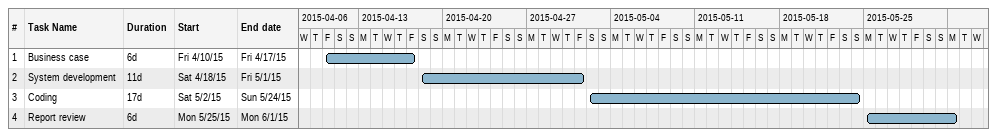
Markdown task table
| ID | Task | Duration | Start | Finish |
|---|---|---|---|---|
| 1 | Business case | 6d | 2015-04-10 | 2015-04-17 |
| 2 | System development | 11d | 2015-04-18 | 2015-05-01 |
| 3 | Coding | 17d | 2015-05-02 | 2015-05-24 |
| 4 | Report review | 6d | 2015-05-25 | 2015-06-01 |
